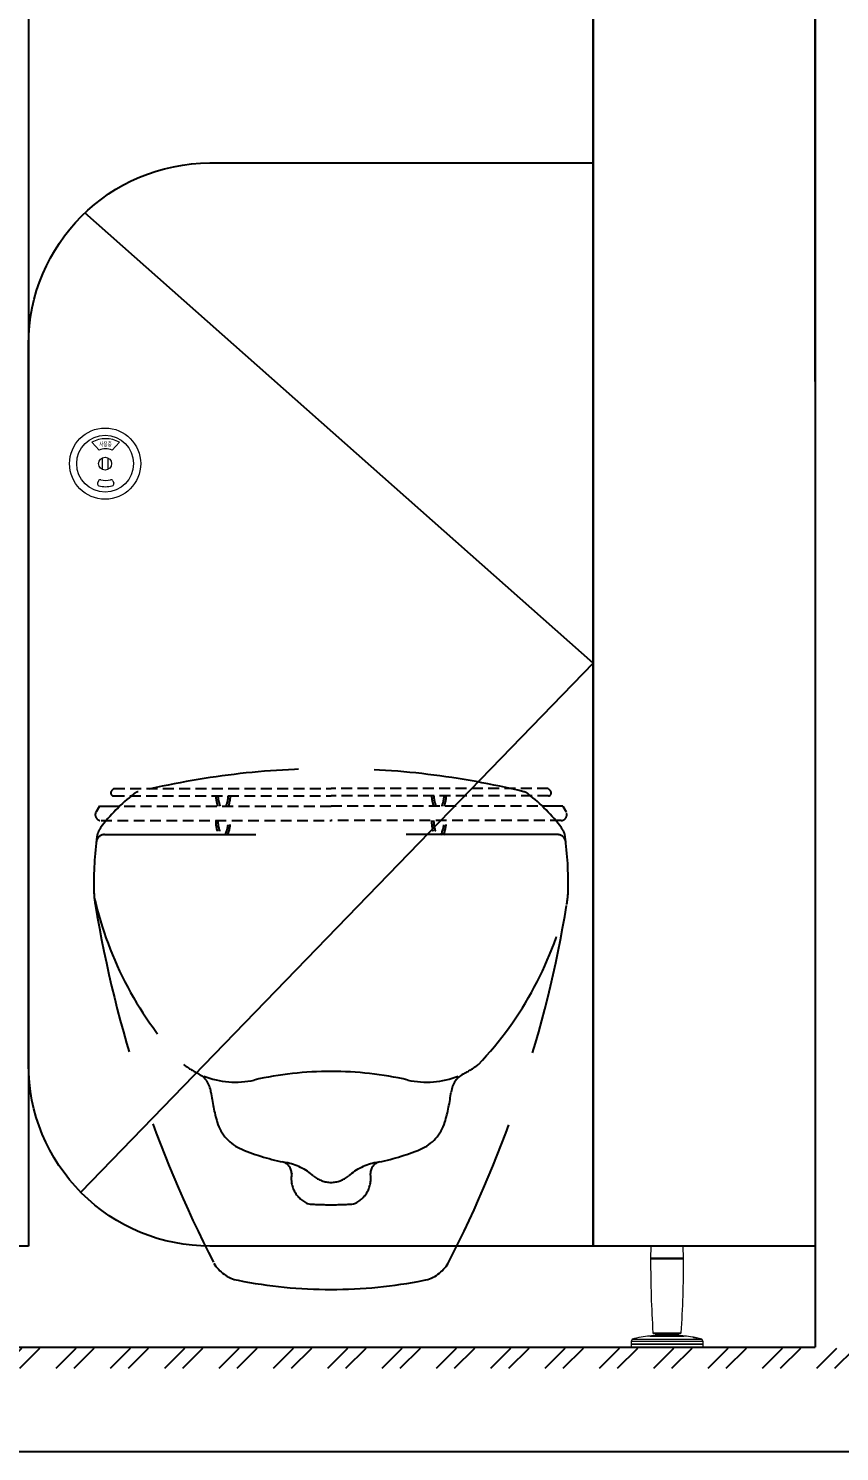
# Model space of a CAD drawing. Extents: x -256 to 8104, y -176 to 5714.
# Drawn here: x 3830 to 4232, y 4124 to 4830 of the extents above; entities that cross this region are included whole.
import ezdxf
from ezdxf.enums import TextEntityAlignment as Align

# ---------------------------------------------------------------- set-up
doc = ezdxf.new("R2010")
doc.units = 0
doc.header["$LTSCALE"] = 30
doc.linetypes.add('HIDDEN', pattern=[0.375, 0.25, -0.125])
doc.layers.get('0').update_dxf_attribs({"linetype": 'CONTINUOUS'})
doc.layers.get('DEFPOINTS').update_dxf_attribs({"linetype": 'CONTINUOUS'})
for name, color, linetype in [('DIM', 7, 'CONTINUOUS'), ('FIN', 5, 'CONTINUOUS'), ('HAT', 8, 'CONTINUOUS'), ('HID', 9, 'HIDDEN'), ('잠금쇠(회전형)', 4, 'CONTINUOUS'), ('치수', 1, 'CONTINUOUS'), ('판넬', 2, 'CONTINUOUS')]:
    doc.layers.add(name, color=color, linetype=linetype)
doc.styles.add('HDW', font='gulim.ttc')
doc.styles.add('돋움', font='malgun.ttf')
doc.dimstyles.new('10', dxfattribs={"dimscale": 10, "dimtxt": 3, "dimasz": 1, "dimexe": 1.5, "dimexo": 2, "dimgap": 1, "dimtad": 1, "dimdec": 0, "dimlunit": 6, "dimtxsty": '돋움', "dimblk": 'DIMDOT', "dimcen": -1, "dimdle": 1.5, "dimclrt": 3, "dimazin": 3, "dimtfac": 1, "dimtdec": 0, "dimtix": 1, "dimtmove": 2, "dimatfit": 3, "dimldrblk": 'DIMDOT', "dimarcsym": 0})

# ---------------------------------------------------------------- blocks, each defined once
blk = doc.blocks.new('DIMDOT')
at = {"linetype": 'Continuous'}
blk.add_line((-2, 0), (2, 0), dxfattribs=at)
for radius in [0.5, 0.25]:
    blk.add_circle((0, 0), radius, dxfattribs=at)
blk = doc.blocks.new('*D344')
at = {"layer": 'DEFPOINTS', "color": 0}
for p in [(132575.7981493345, 5073.112767954997), (132575.7981493345, 4486.11276795491), (132672.69795384, 4486.11276795491)]:
    blk.add_point(p, dxfattribs=at)
at = {"layer": 'DIM', "color": 0, "lineweight": -2, "ltscale": 10}
for p, q in [((132595.7981493345, 5073.112767954997), (132687.69795384, 5073.112767954997)), ((132672.69795384, 5063.112767954997), (132672.69795384, 4496.11276795491)), ((132595.7981493345, 4486.11276795491), (132687.69795384, 4486.11276795491))]:
    blk.add_line(p, q, dxfattribs=at)
at = {"layer": 'DIM', "color": 0, "lineweight": -2, "xscale": 10, "yscale": 10, "zscale": 10}
for p, rotation in [((132672.69795384, 5073.112767954997), 90), ((132672.69795384, 4486.11276795491), 270)]:
    blk.add_blockref('DIMDOT', p, dxfattribs=dict(at, rotation=rotation))
at = {"layer": 'DIM', "color": 3, "insert": (132647.1171114487, 4779.612767954954), "char_height": 30, "attachment_point": 5, "rotation": 90, "style": '돋움'}
blk.add_mtext('1200', dxfattribs=at)
blk = doc.blocks.new('A$C460A2A32')
at = {"color": 0}
for p, q in [((12.78345275747051, 31.99994994999724), (11.19766631984749, 30.41416351238149)), ((12.78345275747051, 31.99994994999724), (162.2987752847148, 31.99994994999724)), ((311.8140978119591, 31.99994994999724), (162.2987752847148, 31.99994994999724)), ((311.8140978119591, 31.99994994999724), (313.3998842495894, 30.41416351238149)), ((2.783452757470513, 19.99994994999724), (0.4746729733487882, 15.99930428377411)), ((2.783452757470513, 19.99994994999724), (8.613020729058917, 19.99994994999724)), ((8.613020729058917, 19.99994994999724), (162.2987752847148, 19.99994994999724)), ((12.61187988221718, 26.99994994999724), (162.2987752847148, 26.99994994999724)), ((311.9856706872124, 26.99994994999724), (162.2987752847148, 26.99994994999724)), ((315.9845298403707, 19.99994994999724), (162.2987752847148, 19.99994994999724)), ((321.8140978119591, 19.99994994999724), (315.9845298403707, 19.99994994999724)), ((321.8140978119591, 19.99994994999724), (324.1228775960808, 15.99930428377411)), ((3.939147283836064, 9.999949949997244), (162.2987752847148, 9.999949949997244)), ((320.6584032855935, 9.999949949997244), (162.2987752847148, 9.999949949997244))]:
    blk.add_line(p, q, dxfattribs=at)
for centre, radius, start, end in [((12.61187988221718, 28.99994994999724), 2.000000000000258, 134.9999999997789, 270), ((311.9856706872124, 28.99994994999724), 2, 270, 45.00000000022109), ((108.8972957150363, 28.21190327202203), 25.99999999998997, 182.6717300659965, 198.411794466452), ((107.3647225538261, 28.21190327202203), 22.99999999999183, 183.0205210944535, 200.9186120409629), ((68.64688498293617, 28.21190327202203), 22.99999999999183, 339.0813879590372, 356.9794789055466), ((67.11431182173328, 28.21190327202203), 25.99999999998979, 341.5882055335479, 357.3282699340036), ((257.4832387477109, 28.21190327202203), 25.99999999999346, 182.6717300659965, 198.411794466452), ((255.9506655865007, 28.21190327202203), 22.99999999999358, 183.0205210944535, 200.9186120409629), ((217.2328280156034, 28.21190327202203), 22.99999999999524, 339.0813879590372, 356.9794789055466), ((215.7002548543933, 28.21190327202203), 25.99999999999349, 341.5882055335479, 357.3282699340036), ((3.939147283836064, 13.99994994999724), 3.999999999999031, 150.0106786587811, 270), ((108.8972957150436, 9.999949949997244), 26, 180, 202.6198649477598), ((107.3647225538334, 9.999949949997244), 22.99999999999591, 180, 205.7714617401734), ((68.6468849829289, 9.999949949997244), 23.00000000000053, 334.2285382598267, 0), ((67.11431182171873, 9.999949949997244), 26.00000000000042, 337.3801350522402, 0), ((257.4832387477109, 9.999949949997244), 26.00000000000091, 180, 202.6198649477598), ((255.9506655865007, 9.999949949997244), 22.99999999999795, 180, 205.7714617401734), ((217.2328280155962, 9.999949949997244), 23.00000000000053, 334.2285382598267, 0), ((215.700254854386, 9.999949949997244), 26.00000000000042, 337.3801350522402, 0), ((320.6584032855935, 13.99994994999724), 4, 270, 29.98932134121888)]:
    blk.add_arc(centre, radius, start, end, dxfattribs=at)
blk = doc.blocks.new('CRAYON_13', base_point=(128355.5648458948, 310.1473658113382))
at = {"layer": 'HAT'}
h = blk.add_hatch(dxfattribs=at)
h.set_pattern_fill('ANSI32', color=256, scale=2, style=0)
h.set_pattern_definition([(45, (119739.7145769613, 174.887394872414), (-13.47038418160373, 13.47038418160373), []), (45, (119748.6948369614, 174.887394872414), (-13.47038418160373, 13.47038418160373), [])])
h.paths.add_polyline_path([(130979.0545948289, 4475.634902567014), (132672.69795384, 4475.634902567014), (132672.69795384, 4485.634902567014), (130979.0545948289, 4485.634902567014)])
for p, q in [((132575.7981493345, 4964.769560719462), (132575.7981493345, 5625.884128434975)), ((132575.7981493345, 4950.978300810413), (132575.7981493345, 4486.11276795491)), ((131075.7981493345, 4486.11276795491), (132575.7981493345, 4486.11276795491))]:
    blk.add_line(p, q)
at = {"color": 8}
blk.add_line((130874.380041781, 4434.308629741463), (134222.2047650871, 4434.308629741463), dxfattribs=at)
at = {"layer": 'FIN', "linetype": 'Continuous', "lineweight": 15}
for p, q in [((132510.5839565973, 4529.690976094987), (132494.2219903043, 4529.690976094987)), ((132494.2291376565, 4530.27568349315), (132510.5768092448, 4530.27568349315)), ((132520.21846297, 4488.826927494567), (132484.5874839313, 4488.826927494567)), ((132520.21846297, 4487.573053981085), (132484.5874839313, 4487.573053981085)), ((132484.5874839313, 4487.573053981085), (132520.21846297, 4487.573053981085)), ((132485.1460990078, 4490.039225120287), (132519.6598478935, 4490.039225120287)), ((132510.9310438435, 4491.531246337623), (132493.8749030578, 4491.531246337623)), ((132494.0940443881, 4491.549300898307), (132510.7119025132, 4491.549300898307)), ((132495.3609318214, 4493.213221026188), (132509.4450150809, 4493.213221026188)), ((132486.0411491446, 4485.99594507282), (132486.0411491446, 4486.11276795491)), ((132486.0494864645, 4485.99594507282), (132486.0411491446, 4485.99594507282)), ((132486.0494864645, 4485.99594507282), (132486.0494864645, 4486.11276795491)), ((132487.2858619667, 4485.99594507282), (132486.0494864645, 4485.99594507282)), ((132487.2858619667, 4485.99594507282), (132487.2858619667, 4486.11276795491)), ((132487.2959157937, 4485.99594507282), (132487.2858619667, 4485.99594507282)), ((132487.2959157937, 4485.99594507282), (132487.2959157937, 4486.11276795491)), ((132504.4473738873, 4485.99594507282), (132504.4473738873, 4486.11276795491)), ((132505.0314882978, 4485.99594507282), (132504.4473738873, 4485.99594507282)), ((132505.0314882978, 4485.99594507282), (132505.0314882978, 4486.11276795491)), ((132505.8422691689, 4485.99594507282), (132505.8422691689, 4486.11276795491)), ((132505.8553473179, 4485.99594507282), (132505.8553473179, 4486.11276795491)), ((132505.8749645412, 4485.99594507282), (132505.8749645412, 4486.11276795491)), ((132505.9387205171, 4485.99594507282), (132505.9387205171, 4486.11276795491)), ((132506.1870010003, 4485.99594507282), (132505.9387205171, 4485.99594507282)), ((132506.1870010003, 4485.99594507282), (132506.1870010003, 4486.11276795491)), ((132506.2814088877, 4485.99594507282), (132506.1870010003, 4485.99594507282)), ((132506.2814088877, 4485.99594507282), (132506.2814088877, 4486.11276795491)), ((132506.3586517046, 4485.99594507282), (132506.2814088877, 4485.99594507282)), ((132506.3586517046, 4485.99594507282), (132506.3586517046, 4486.11276795491)), ((132506.3931861916, 4485.99594507282), (132506.3586517046, 4485.99594507282)), ((132506.3931861916, 4485.99594507282), (132506.3931861916, 4486.11276795491)), ((132506.4116460387, 4485.99594507282), (132506.3931861916, 4485.99594507282)), ((132506.4222033345, 4485.99594507282), (132506.4222033345, 4486.11276795491)), ((132506.5987583447, 4485.99594507282), (132506.5987583447, 4486.11276795491)), ((132506.818021685, 4485.99594507282), (132506.818021685, 4486.11276795491)), ((132506.8221086065, 4485.99594507282), (132506.8221086065, 4486.11276795491)), ((132506.9015992303, 4485.99594507282), (132506.8285531595, 4485.99594507282)), ((132506.9015992303, 4485.99594507282), (132506.9015992303, 4486.11276795491)), ((132506.940833677, 4485.99594507282), (132506.9015992303, 4485.99594507282)), ((132506.940833677, 4485.99594507282), (132506.940833677, 4486.11276795491)), ((132507.0256372988, 4485.99594507282), (132506.940833677, 4485.99594507282)), ((132507.0256372988, 4485.99594507282), (132507.0256372988, 4486.11276795491)), ((132517.2821971389, 4485.99594507282), (132517.2821971389, 4486.11276795491)), ((132517.4835188937, 4485.99594507282), (132517.4835188937, 4486.11276795491)), ((132517.9256420651, 4485.99594507282), (132517.9256420651, 4486.11276795491)), ((132518.3677652365, 4485.99594507282), (132518.3677652365, 4486.11276795491)), ((132518.5690869913, 4485.99594507282), (132518.5690869913, 4486.11276795491))]:
    blk.add_line(p, q, dxfattribs=at)
at = {"layer": 'FIN', "color": 4, "linetype": 'Continuous', "lineweight": 15}
for p, q in [((132494.3549327898, 4535.836742284064), (132494.3549327898, 4535.836742284062)), ((132494.4283369165, 4536.11276795491), (132510.3696662224, 4536.11276795491)), ((132494.5140291676, 4529.979760181224), (132510.2919177337, 4529.979760181224)), ((132510.5733925646, 4530.27627818851), (132510.4382764157, 4535.854228995704)), ((132485.1460990078, 4490.039225120287), (132484.5874839313, 4488.826927494567)), ((132484.5874839313, 4488.826927494567), (132484.5874839313, 4487.573053981085)), ((132484.5874839313, 4487.573053981085), (132484.5874839313, 4486.11276795491)), ((132495.3609318204, 4493.213221026188), (132495.9777149355, 4492.596437911129)), ((132508.8282319658, 4492.596437911129), (132495.9777149355, 4492.596437911129)), ((132496.8538865512, 4492.335662310412), (132496.2652551297, 4491.658519319695)), ((132508.5406917716, 4491.658519319695), (132496.2652551297, 4491.658519319695)), ((132496.8538865512, 4492.596437911129), (132496.8538865512, 4492.335662310412)), ((132496.8538865512, 4492.335662310412), (132507.9520603501, 4492.335662310412)), ((132507.9520603501, 4492.335662310412), (132507.9520603501, 4492.596437911129)), ((132508.5406917716, 4491.658519319695), (132507.9520603501, 4492.335662310412)), ((132508.8282319658, 4492.596437911129), (132509.4450150809, 4493.213221026188)), ((132520.21846297, 4488.826927494567), (132519.6598478935, 4490.039225120287)), ((132520.21846297, 4487.573053981085), (132520.21846297, 4488.826927494567)), ((132520.21846297, 4486.11276795491), (132520.21846297, 4487.573053981085)), ((132484.5874839313, 4486.11276795491), (132520.21846297, 4486.11276795491))]:
    blk.add_line(p, q, dxfattribs=at)
blk.add_lwpolyline([(132494.4283369165, 4536.11276795491, 0.1240365111786908), (132494.3550026005, 4535.842069350736, -0.0010964770682574), (132494.3545653963, 4535.820144194395), (132494.2318392104, 4530.275624679991)], format="xyb", dxfattribs=at)
at = {"layer": 'FIN', "color": 4, "linetype": 'Continuous', "lineweight": 15, "flags": 128}
blk.add_lwpolyline([(132510.4382764157, 4535.854228995704, 0.1181345338978041), (132510.3696662224, 4536.11276795491, 0.1181345338978041)], format="xyb", dxfattribs=at)
at = {"layer": 'FIN', "color": 4, "linetype": 'Continuous', "lineweight": 15}
for centre, radius, start, end in [((132494.5140291676, 4529.687702975989), 0.2920572052351236, 90, 179.3578661061902), ((133072.9128656588, 4529.406427523661), 578.6842214933279, 179.971822797994, 183.5858737357591), ((132494.5211692719, 4530.27181738646), 0.2920572052351446, 179.2415250782951, 270), ((131956.4599257805, 4528.630504174507), 554.1170555799023, 356.3353556062743, 0.1096530644605451), ((132510.2847776295, 4530.27181738646), 0.2920572052351236, 270, 0.7584749217804592), ((132510.2919177337, 4529.687702975989), 0.292057205235124, 0.6421338937457846, 90), ((132496.8538865512, 4447.824068348586), 43.80858078526924, 93.89912187631673, 105.5006155804046), ((132494.108548822, 4491.374667884808), 0.1752343231410802, 94.74789813056461, 116.6788001101035), ((132496.8538865512, 4458.320871759406), 33.34284378699842, 91.01154683965909, 94.74789813599668), ((132507.9520603501, 4458.320871759406), 33.34284378699842, 85.25210186400345, 88.98845316034094), ((132510.6973980793, 4491.374667884808), 0.1752343231410802, 63.32119989839936, 85.25210185995206), ((132507.9520603501, 4447.824068348586), 43.80858078526924, 80.5831283541176, 86.1008781236454), ((132507.9520603501, 4447.824068348586), 43.80858078526923, 74.49938441955871, 78.12698254125479)]:
    blk.add_arc(centre, radius, start, end, dxfattribs=at)
for points, knots in [([(132515.1197520409, 4491.042294726062), (132515.1189426163, 4491.042432032897), (132515.1140573878, 4491.043260739138), (132515.1322409645, 4491.040178678152), (132515.158084961, 4491.035783844673), (132515.1678198089, 4491.034128410476)], [0, 0, 0, 0, 0.1101518921963936, 0.6648143790659731, 1, 1, 1, 1]), ([(132515.1678197988, 4491.034128401614), (132515.1890683996, 4491.030509383345), (132515.2315567924, 4491.023272847055), (132515.322699116, 4491.007658940307), (132515.4211929897, 4490.990680255247), (132515.5086805756, 4490.975511546254), (132515.5524178368, 4490.967878320198), (132515.5686827538, 4490.965039692798)], [0, 0, 0, 0, 0.2159726614481043, 0.4318557920874068, 0.6498983039243137, 0.869804947718593, 0.9999999999999999, 0.9999999999999999, 0.9999999999999999, 0.9999999999999999]), ([(132515.9141119503, 4490.88841912349), (132515.8457749465, 4490.901021033788), (132515.729012628, 4490.922552973791), (132515.612121882, 4490.943375736828), (132515.563643304, 4490.952011646661)], [0, 0, 0, 0, 0.585265902714529, 1, 1, 1, 1]), ([(132515.563643304, 4490.952011646661), (132515.563643304, 4490.947833431045), (132515.563643304, 4490.939409153194), (132515.563643304, 4490.926286937713), (132515.563643304, 4490.919672988763)], [0, 0, 0, 0, 0.4959731489804719, 1, 1, 1, 1]), ([(132515.563643304, 4490.919672988763), (132515.6110861933, 4490.911135462237), (132515.727977342, 4490.890100460001), (132515.8447400193, 4490.868362907881), (132515.9141119503, 4490.855448027884)], [0, 0, 0, 0, 0.4058723850268369, 1, 1, 1, 1]), ([(132517.3159865354, 4490.594499893207), (132517.0695850687, 4490.647585466308), (132516.6034234778, 4490.748016910722), (132516.1349581249, 4490.8370716705), (132515.9141119503, 4490.879054290794)], [0, 0, 0, 0, 0.5285752227382234, 1, 1, 1, 1]), ([(132515.9141119503, 4490.855448027884), (132515.9141119503, 4490.857965127271), (132515.9141119503, 4490.862830958957), (132515.9141119503, 4490.86710558835), (132515.9141119503, 4490.869168947873)], [0, 0, 0, 0, 0.5173009571340634, 1, 1, 1, 1]), ([(132515.9141119503, 4490.869168947873), (132516.1346106883, 4490.827138806221), (132516.603076718, 4490.73784263264), (132517.0692387763, 4490.637195800104), (132517.3159865354, 4490.583921665173)], [0, 0, 0, 0, 0.4706824487844061, 1, 1, 1, 1]), ([(132517.3159865354, 4490.583921665173), (132517.3159865354, 4490.585908651472), (132517.3159865354, 4490.589659398495), (132517.3159865354, 4490.592951708881), (132517.3159865354, 4490.594499893207)], [0, 0, 0, 0, 0.5297574829664784, 1, 1, 1, 1])]:
    blk.add_open_spline(points, degree=3, knots=knots, dxfattribs=at)
for points in [[(132515.1684983284, 4491.034012685963), (132515.1308275118, 4491.040414784319)], [(132515.563643304, 4490.957177519733), (132515.9344814097, 4490.887796382864)], [(132515.9141119503, 4490.898459268912), (132515.9379302617, 4490.89543193643)]]:
    blk.add_open_spline(points, degree=1, dxfattribs=at)
at = {"layer": 'FIN', "linetype": 'Continuous', "lineweight": 15}
for points, knots in [([(132505.8749645412, 4485.99594507282), (132505.8680919458, 4485.99594507282), (132505.8557746791, 4485.99594507282), (132505.8554783194, 4485.99594507282), (132505.8553473179, 4485.99594507282)], [0, 0, 0, 0, 0.5579643174198415, 1, 1, 1, 1]), ([(132505.9387205171, 4485.99594507282), (132505.9255581008, 4485.99594507282), (132505.9021266336, 4485.99594507282), (132505.8832412362, 4485.99594507282), (132505.8749645412, 4485.99594507282)], [0, 0, 0, 0, 0.5617410244361568, 1, 1, 1, 1]), ([(132506.5987583447, 4485.99594507282), (132506.5646867584, 4485.99594507282), (132506.5038650057, 4485.99594507282), (132506.4471481263, 4485.99594507282), (132506.4222033345, 4485.99594507282)], [0, 0, 0, 0, 0.5601875118537901, 1, 1, 1, 1]), ([(132506.818021685, 4485.99594507282), (132506.7767356056, 4485.99594507282), (132506.7030049171, 4485.99594507282), (132506.6306135819, 4485.99594507282), (132506.5987583447, 4485.99594507282)], [0, 0, 0, 0, 0.5599578719942985, 1, 1, 1, 1]), ([(132517.4835188937, 4485.99594507282), (132517.4180752214, 4485.99594507282), (132517.3009089057, 4485.99594507282), (132517.2879276618, 4485.99594507282), (132517.2821971389, 4485.99594507282)], [0, 0, 0, 0, 0.5585536411281651, 1, 1, 1, 1]), ([(132517.6522270145, 4485.99594507282), (132517.5902717478, 4485.99594507282), (132517.4793423723, 4485.99594507282), (132517.4063695695, 4485.99594507282), (132517.3741528735, 4485.99594507282)], [0, 0, 0, 0, 0.558510912901248, 1, 1, 1, 1]), ([(132517.9256420651, 4485.99594507282), (132517.8361008692, 4485.99594507282), (132517.6761655735, 4485.99594507282), (132517.5423962661, 4485.99594507282), (132517.4835188937, 4485.99594507282)], [0, 0, 0, 0, 0.5598588826277925, 1, 1, 1, 1]), ([(132518.3677652365, 4485.99594507282), (132518.2914666207, 4485.99594507282), (132518.1549697814, 4485.99594507282), (132517.9958274623, 4485.99594507282), (132517.9256420651, 4485.99594507282)], [0, 0, 0, 0, 0.5589771620554458, 1, 1, 1, 1]), ([(132518.5690869913, 4485.99594507282), (132518.5588801571, 4485.99594507282), (132518.5406241272, 4485.99594507282), (132518.4206587215, 4485.99594507282), (132518.3677652365, 4485.99594507282)], [0, 0, 0, 0, 0.5590938509998475, 1, 1, 1, 1])]:
    blk.add_open_spline(points, degree=3, knots=knots, dxfattribs=at)
blk.add_open_spline([(132505.9250616744, 4485.99594507282), (132505.9025512615, 4485.99594507282)], degree=1, dxfattribs=at)
at = {"layer": 'HID', "ltscale": 10}
for p in [(132223.5657978504, 4740.151057497424), (132448.0305007777, 4740.151057497424)]:
    blk.add_line(p, (132335.798149314, 4740.151057497424), dxfattribs=at)
for centre, radius, start, end in [((132335.798149314, 4369.754139817251), 403.1420383052566, 76.29227641294288, 103.7077235870572), ((132293.4362349591, 4689.403661662614), 89.9999999999196, 128.0064780153182, 143.1012611236191), ((132241.7131874138, 4755.59071744098), 5.999999999993769, 103.9578524054434, 128.0064780154706), ((132429.8831112142, 4755.59071744098), 5.999999999993769, 51.9935219848072, 76.04214759455657), ((132378.1600636689, 4689.403661662614), 89.9999999999196, 36.89873887638689, 51.99352198468181), ((132228.6607071654, 4738.036274167393), 8.999999999991815, 143.1012611235974, 172.4917695720144), ((132442.9355914626, 4738.036274167393), 8.999999999991815, 7.50823042798558, 36.89873887640263), ((132398.1945704892, 4715.691941855497), 179.9999999998363, 172.49176957199, 181.0550012811893), ((132223.5657978504, 4735.951057497445), 4.199999999996181, 90, 173.3825569831612), ((132448.0305007777, 4735.951057497445), 4.199999999996181, 6.617443016838865, 90), ((132273.4017281389, 4715.691941855497), 179.9999999998363, 358.9449987188105, 7.508230428011752), ((132260.2179641146, 4713.151057497449), 41.9999999999618, 181.0550012811902, 190.5892031357009), ((132391.0696987494, 4748.140836216429), 177.0408293981989, 192.8090046453304, 223.5419258172253), ((132280.5265998758, 4748.140836217484), 177.0408294011361, 316.458074183504, 347.1909953538745), ((132411.3783345134, 4713.151057497449), 41.9999999999618, 349.4107968643064, 358.9449987188106), ((132813.2237472038, 4803.356882151613), 602.3041887134451, 189.3568141960875, 207.2382930939188), ((131858.3725514243, 4803.356882151613), 602.3041887134559, 332.7617069060821, 350.6431858039119), ((132288.3874440943, 4659.438226600891), 41.9999999999618, 232.3598377777268, 243.5689401945033), ((132264.3509276183, 4611.082814538851), 11.99999999998909, 6.960946152297179, 63.568940194412), ((132335.798149314, 4451.781719285297), 170.9999999998445, 90, 102.8609356509167), ((132335.798149314, 4451.781719285297), 170.9999999998445, 77.13906434908334, 90), ((132407.2453710097, 4611.082814538851), 11.99999999998909, 116.4310598054635, 173.0390538477028), ((132383.2088545337, 4659.438226600891), 41.9999999999618, 296.4310598055322, 307.6401622223046), ((132288.3874440943, 4659.438226600891), 41.9999999999618, 248.05650007014, 282.8609356508917), ((132383.2088545337, 4659.438226600891), 41.9999999999618, 257.1390643490687, 291.94349992986), ((132366.6546443822, 4623.573354030599), 91.06339816108148, 186.9609461522884, 196.5836170780962), ((132304.9416542458, 4623.573354030599), 91.06339816108148, 343.4163829219038, 353.0390538477117), ((132299.5055876469, 4603.576255704953), 20.9999999999809, 196.5836170780946, 247.6201100390196), ((132372.0907109811, 4603.576255704953), 20.9999999999809, 292.3798899609013, 343.4163829218935), ((132335.798149314, 4691.716404936204), 116.3196513781483, 247.6201100390679, 258.9227568637058), ((132335.798149314, 4691.716404936204), 116.3196513781483, 281.0772431362942, 292.3798899609321), ((132310.298149314, 4572.084272491491), 5.999999999994543, 0, 77.96728393756962), ((132307.6854328847, 4548.122827244224), 29.99999999997272, 49.46208417967049, 78.92275686364724), ((132329.6787310909, 4569.687485948121), 13.59354826462747, 169.8446363080669, 248.5821400551973), ((132363.9108657432, 4548.122827244224), 29.99999999997272, 101.0772431362982, 130.5379158203842), ((132341.9175675371, 4569.687485948121), 13.59354826462747, 291.417859944917, 10.15536369193307), ((132361.298149314, 4572.084272491491), 5.999999999994543, 102.0327160624304, 180), ((132335.798149314, 4580.994515784954), 13.25358635479113, 229.462084179654, 270), ((132335.798149314, 4580.994515784954), 13.25358635479113, 270, 310.537915820346), ((132335.798149314, 4727.673120368487), 170.9999999998445, 266.2837796091287, 270), ((132335.798149314, 4727.673120368487), 170.9999999998445, 270, 273.7162203908712), ((132293.1980428761, 4536.856382353501), 17.99999999998363, 210.624850014558, 258.7832549055899), ((132378.398255752, 4536.856382353501), 17.99999999998363, 281.2167450944101, 329.3751499854271), ((132335.798149314, 4751.673120368465), 236.9999999997844, 258.7832549055969, 270), ((132335.798149314, 4751.673120368465), 236.9999999997844, 270, 281.216745094403)]:
    blk.add_arc(centre, radius, start, end, dxfattribs=at)
at = {"layer": '잠금쇠(회전형)', "linetype": 'Continuous', "lineweight": 15}
for p, q in [((132217.2297705471, 4934.66087565946), (132220.843557362, 4930.679919256014)), ((132230.8829687921, 4934.660875659454), (132227.2691819772, 4930.679919256014)), ((132222.4067119218, 4926.967765367195), (132222.4067119218, 4921.195167529058)), ((132225.0773099081, 4926.905681924007), (132225.0773099081, 4921.133084085875)), ((132220.4675663045, 4915.458547120383), (132220.0720664327, 4914.319168529135)), ((132227.6451730347, 4915.458547120383), (132228.0406729065, 4914.319168529135))]:
    blk.add_line(p, q, dxfattribs=at)
for radius in [17.63999999999999, 14.09083329606219, 3.212812307569565]:
    blk.add_circle((132223.804145865, 4924.059245414417), radius, dxfattribs=at)
for centre, radius, start, end in [((132224.0563696696, 4922.321114257547), 14.10220433246374, 61.04776711778712, 118.9522328823307), ((132224.0563696696, 4924.670520940354), 6.814325428090957, 61.86964623639095, 118.1303537638537), ((132220.9978762531, 4913.99780241949), 0.98, 160.8571444238395, 255.4685271521414), ((132221.3933761249, 4915.137181010738), 0.98, 72.23318590326275, 160.8571444238395), ((132224.0563696696, 4925.797376571289), 13.16951730556349, 255.4685271519413, 284.5314728480587), ((132224.0563696696, 4923.447969888482), 7.747012454991199, 252.2331859029829, 287.7668140970171), ((132226.7193632143, 4915.137181010738), 0.98, 19.14285557641165, 107.7668140968184), ((132227.1148630861, 4913.99780241949), 0.98, 284.5314728478053, 19.14285557641165)]:
    blk.add_arc(centre, radius, start, end, dxfattribs=at)
at = {"layer": '치수'}
for q in [(132213.7778279008, 5048.33147485154), (132211.7426143366, 4562.891818609314)]:
    blk.add_line((132465.7981493342, 4825.119852226973), q, dxfattribs=at)
at = {"layer": '판넬'}
for p, q in [((132185.7981493345, 5401.11276795491), (132185.7981493345, 4536.11276795491)), ((132465.7981493345, 5388.70968285398), (132465.7981493342, 4579.230697803752)), ((132465.7981493342, 4579.230697803752), (132465.7981493342, 4536.11276795491))]:
    blk.add_line(p, q, dxfattribs=at)
at = {"layer": '판넬', "color": 4}
blk.add_line((132185.7981493345, 4536.11276795491), (132085.7981493345, 4536.11276795491), dxfattribs=at)
at = {"layer": '판넬', "color": 3}
blk.add_line((132575.7981493345, 4536.11276795491), (132465.7981493342, 4536.11276795491), dxfattribs=at)
at = {"layer": '판넬'}
blk.add_lwpolyline([(132575.7981493345, 4536.11276795491), (132465.7981493345, 4536.11276795491), (132465.7981493345, 5431.11276795491), (132575.7981493345, 5431.11276795491)], close=True, dxfattribs=at)
blk.add_lwpolyline([(132275.7981493344, 5073.112767954997), (132465.7981493342, 5073.112767954997), (132465.7981493342, 4536.11276795491), (132275.7981493343, 4536.11276795491, -0.4142135623732225), (132185.7981493343, 4626.112767954948), (132185.7981493344, 4983.112767955037, -0.4142135623729684)], format="xyb", close=True, dxfattribs=at)
at = {"layer": 'HID', "ltscale": 10, "xscale": 0.7200000000011642, "yscale": 0.7200000000011642, "zscale": 0.7200000000011642}
blk.add_blockref('A$C460A2A32', (132218.9430311091, 4739.911093533326), dxfattribs=at)
at = {"layer": '잠금쇠(회전형)', "linetype": 'Continuous', "lineweight": 15, "style": 'HDW', "width": 0.6592777320964993}
blk.add_text('사용중', height=2.296589337607321, dxfattribs=at).set_placement((132220.9185378086, 4932.582831382519), (132227.1119933683, 4932.582831382519), align=Align.FIT)
at = {"layer": 'DIM', "ltscale": 10}
dim = blk.add_linear_dim(base=(132672.69795384, 4486.11276795491), p1=(132575.7981493345, 5073.112767954997), p2=(132575.7981493345, 4486.11276795491), angle=90, text='1200', dimstyle='10', override={"dimtxt": 3, "dimtxsty": '돋움'}, dxfattribs=at)
dim.commit()
dim.dimension.update_dxf_attribs({"geometry": '*D344', "text_midpoint": (132647.1171114487, 4779.612767954954)})

msp = doc.modelspace()

# ---------------------------------------------------------------- block references
msp.add_blockref('CRAYON_13', (0, 0))

doc.saveas('drawing.dxf')
